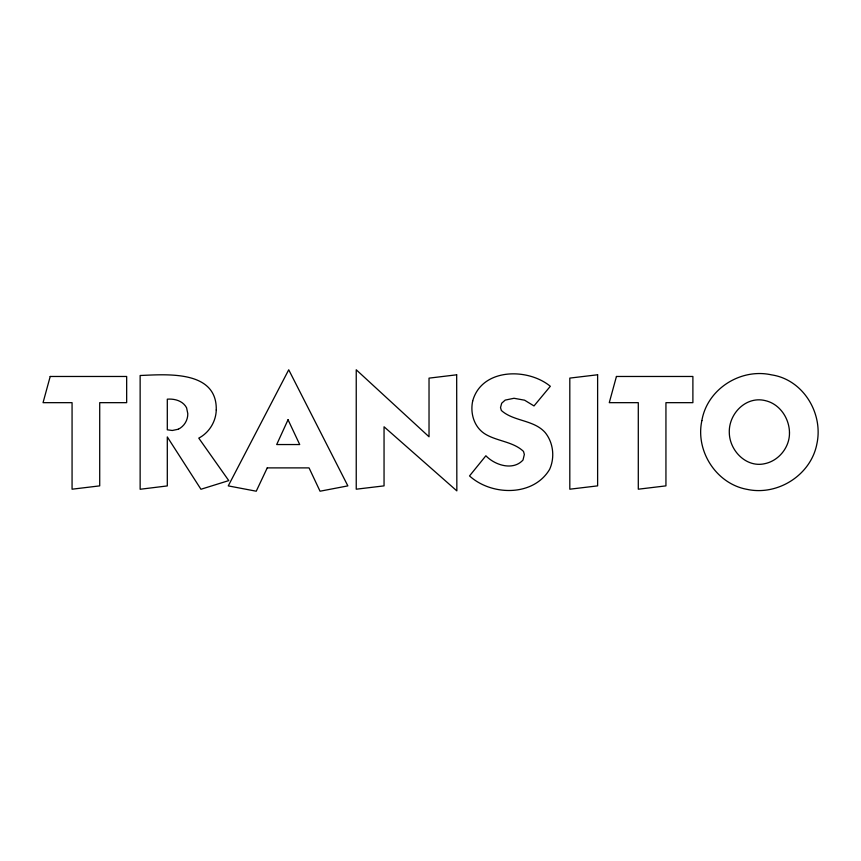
<?xml version="1.0" encoding="UTF-8"?>
<svg xmlns="http://www.w3.org/2000/svg" width="861" height="861" viewBox="0 0 861 861"><rect width="100%" height="100%" fill="white"/><g stroke="black" fill="none" stroke-linecap="round" stroke-linejoin="round"><path stroke-width="1.29" d="M701.876 420.588C695.236 451.013 716.266 483.85 747.111 489.371C777.86 496.022 810.987 474.938 816.885 443.867C823.514 413.355 803.173 379.518 771.499 374.858C740.611 367.905 707.182 389.086 701.876 420.588M789.483 432.943C789.634 447.225 778.893 460.689 764.912 463.648C746.272 468.05 729.515 450.583 729.299 432.609C728.61 413.775 745.96 395.802 765.225 400.613C779.808 403.884 789.429 418.392 789.483 432.943M472.689 400.989C469.977 413.431 474.207 427.54 485.539 434.278C497.518 441.349 513.296 441.693 523.499 451.412L524.349 454.447L523.014 460.022C513.027 471.042 494.914 465.209 485.873 455.77L469.525 475.929C491.491 495.914 533.336 496.819 549.63 469.342C554.99 457.503 553.397 442.64 545.131 432.513C533.734 419.662 513.662 421.567 501.36 410.482L500.521 407.608L501.683 403.228L505.181 400.107L514.006 398.277L524.586 400.193L534.003 405.94L550.33 386.288C527.632 367.593 481.708 368.024 472.689 400.989M216.262 409.976C215.939 421.664 209.137 432.696 198.773 438.131L228.757 480.599L200.947 489.263L167.303 436.936L167.303 485.927L140.139 489.263L140.139 375.504C166.431 374.438 217.198 369.896 216.262 409.976M50.207 376.472L43.05 402.668L72.066 402.668L72.066 489.199L99.715 485.873L99.715 402.668L126.664 402.668L126.664 376.472L50.207 376.472M616.433 376.472L609.276 402.668L638.292 402.668L638.292 489.199L665.94 485.873L665.94 402.668L692.89 402.668L692.89 376.472L616.433 376.472M288.037 419.748L276.693 444.545L299.714 444.545L288.037 419.748M267.244 467.889L256.244 491.211L228.262 485.884L288.726 369.789L347.855 485.884L320.044 491.211L309.045 467.889L267.244 467.889M178.302 429.23L172.308 430.478L167.303 429.811L167.303 399.17C174.697 398.589 182.876 400.817 186.589 407.791L187.795 413.657A17.069 17.069 0 0 1 178.302 429.23M456.674 374.804L429.026 378.14L429.026 436.775L356.239 369.789L356.239 489.199L384.049 485.873L384.049 426.776L456.847 490.888L456.674 374.804M597.62 374.772L569.81 378.097L569.81 489.199L597.62 485.873L597.62 374.772"/></g></svg>
